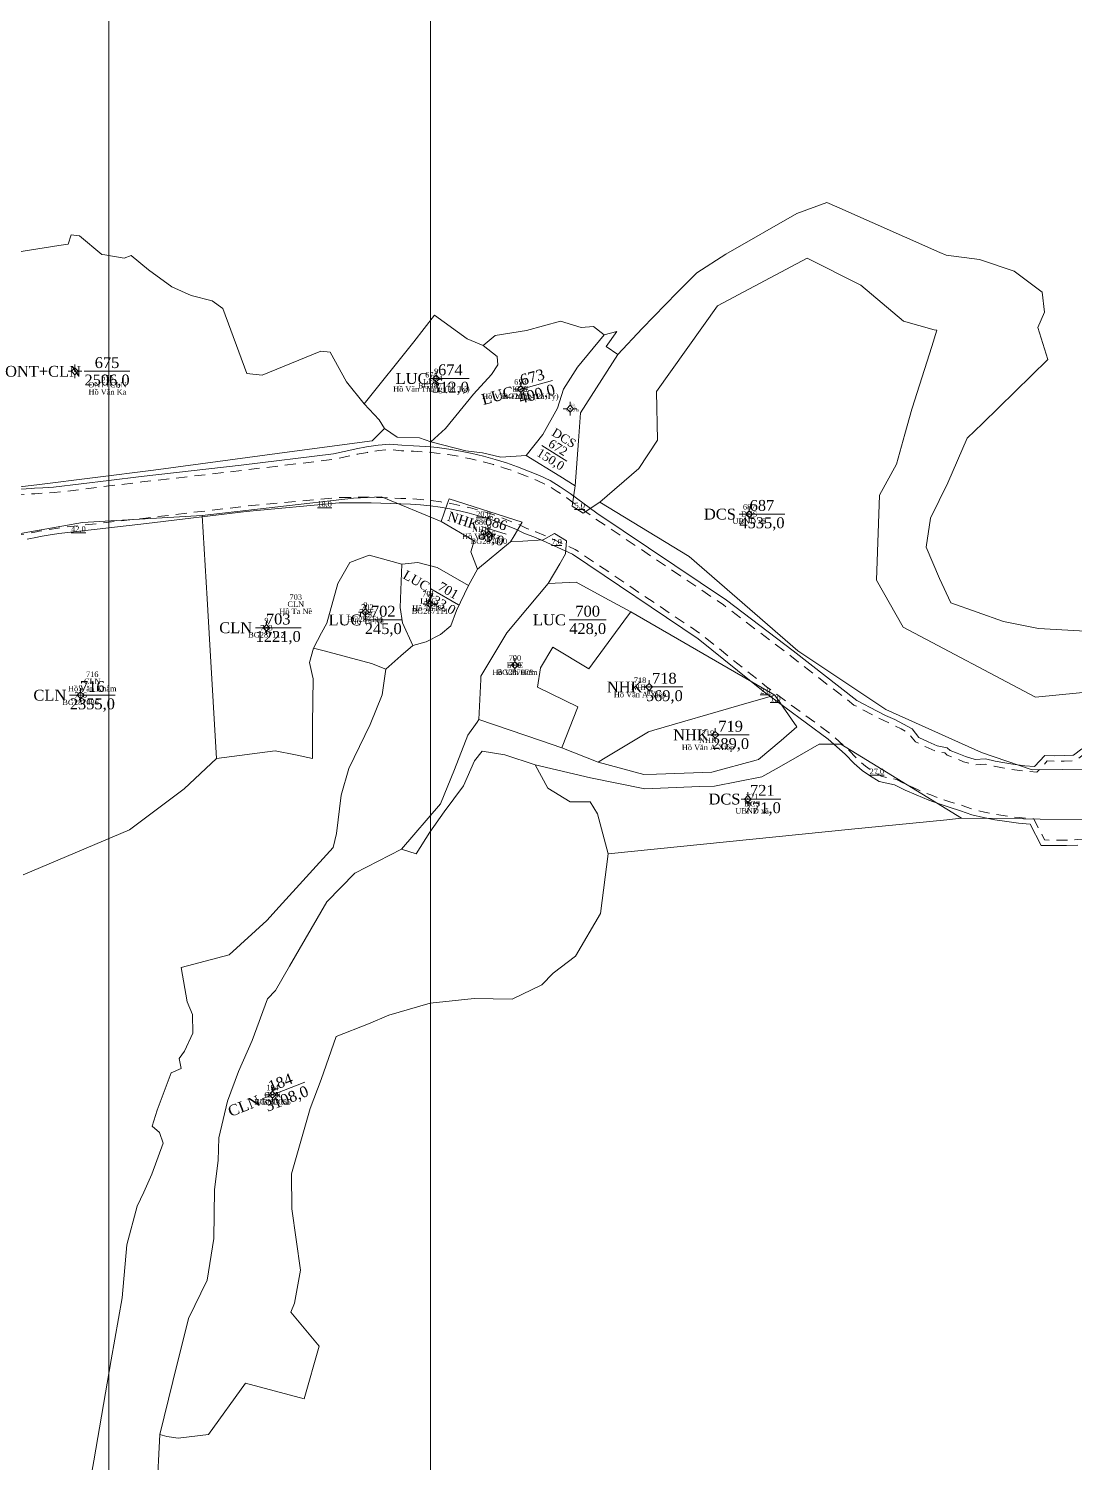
# Model space of a CAD drawing. Header units: metres. Extents: x 542180 to 550635, y 1840441 to 1846931.
# Drawn here: x 546422.5 to 546615, y 1842142.7 to 1842406.5 of the extents above; entities that cross this region are included whole.
import ezdxf
from ezdxf.enums import TextEntityAlignment as Align

# ---------------------------------------------------------------- set-up
doc = ezdxf.new("R2010")
doc.units = ezdxf.units.M
doc.header["$MEASUREMENT"] = 0
doc.linetypes.add('DGN Style 2', pattern=[3.355162, 2.013097, -1.342065])
for name, color, linetype, lineweight in [('Level 10', 7, 'Continuous', 0), ('Level 11', 7, 'Continuous', 0), ('Level 13', 7, 'Continuous', 0), ('Level 15', 7, 'Continuous', 0), ('Level 19', 7, 'Continuous', 0), ('Level 2', 7, 'Continuous', 0), ('Level 30', 7, 'Continuous', 0), ('Level 4', 7, 'Continuous', 0), ('Level 5', 7, 'Continuous', 0), ('Level 6', 7, 'Continuous', 0), ('Level 62', 7, 'Continuous', 0)]:
    doc.layers.add(name, color=color, linetype=linetype, lineweight=lineweight)
doc.styles.add('Style-Times New Roman', font='times.ttf')

# ---------------------------------------------------------------- blocks, each defined once
blk = doc.blocks.new('CENTRD')
at = {"layer": 'Level 11', "linetype": 'Continuous', "lineweight": 0}
h = blk.add_hatch(color=1, dxfattribs=at)
edge = h.paths.add_edge_path()
edge.add_arc((0, 0), 1.5, 0, 360)
at = {"layer": 'Level 11', "color": 1, "linetype": 'Continuous', "lineweight": 0}
for p, q in [((-6.25, 0), (-12.5, 0)), ((0, 6.25), (-6.25, 0)), ((-6.25, 0), (0, -6.25)), ((0, 12.5), (0, 6.25)), ((6.25, 0), (0, 6.25)), ((0, -6.25), (6.25, 0)), ((12.5, 0), (6.25, 0)), ((0, -6.25), (0, -12.5))]:
    blk.add_line(p, q, dxfattribs=at)
blk = doc.blocks.new('N_THUA_26')
at = {"layer": 'Level 13', "color": 1, "linetype": 'Continuous', "lineweight": 0}
blk.add_line((-1.903764, -0.745507), (5.927211, 2.321076), dxfattribs=at)
at = {"layer": 'Level 13', "color": 5, "linetype": 'Continuous', "lineweight": 0, "style": 'Style-Times New Roman'}
blk.add_text('184', height=2, rotation=21.385144, dxfattribs=at).set_placement((1.428307, 2.277625), align=Align.MIDDLE_CENTER)
at = {"layer": 'Level 2', "color": 3, "linetype": 'Continuous', "lineweight": 0, "style": 'Style-Times New Roman'}
blk.add_text('CLN', height=2, rotation=21.385144, dxfattribs=at).set_placement((-2.462454, -0.964289), align=Align.MIDDLE_RIGHT)
at = {"layer": 'Level 4', "color": 1, "linetype": 'Continuous', "lineweight": 0, "style": 'Style-Times New Roman'}
blk.add_text('3108,0', height=2, rotation=21.385144, dxfattribs=at).set_placement((2.59514, -0.702056), align=Align.MIDDLE_CENTER)
blk = doc.blocks.new('N_THUA_63')
at = {"layer": 'Level 13', "color": 1, "linetype": 'Continuous', "lineweight": 0}
blk.add_line((-3.004237, 0.370144), (1.646144, -2.540208), dxfattribs=at)
at = {"layer": 'Level 13', "color": 5, "linetype": 'Continuous', "lineweight": 0, "style": 'Style-Times New Roman'}
blk.add_text('672', height=1.6, rotation=327.960399, dxfattribs=at).set_placement((0, 0), align=Align.MIDDLE_CENTER)
at = {"layer": 'Level 2', "color": 3, "linetype": 'Continuous', "lineweight": 0, "style": 'Style-Times New Roman'}
blk.add_text('DCS', height=1.6, rotation=327.960399, dxfattribs=at).set_placement((1.103451, 1.763178), align=Align.MIDDLE_CENTER)
at = {"layer": 'Level 4', "color": 1, "linetype": 'Continuous', "lineweight": 0, "style": 'Style-Times New Roman'}
blk.add_text('150,0', height=1.6, rotation=327.960399, dxfattribs=at).set_placement((-1.358094, -2.170065), align=Align.MIDDLE_CENTER)
blk = doc.blocks.new('N_THUA_64')
at = {"layer": 'Level 13', "color": 1, "linetype": 'Continuous', "lineweight": 0}
blk.add_line((-0.786868, -0.215287), (5.826086, 1.594017), dxfattribs=at)
at = {"layer": 'Level 13', "color": 5, "linetype": 'Continuous', "lineweight": 0, "style": 'Style-Times New Roman'}
blk.add_text('673', height=2, rotation=15.30165, dxfattribs=at).set_placement((2.097368, 2.232645), align=Align.MIDDLE_CENTER)
at = {"layer": 'Level 2', "color": 3, "linetype": 'Continuous', "lineweight": 0, "style": 'Style-Times New Roman'}
blk.add_text('LUC', height=2, rotation=15.30165, dxfattribs=at).set_placement((-1.365597, -0.373627), align=Align.MIDDLE_RIGHT)
at = {"layer": 'Level 4', "color": 1, "linetype": 'Continuous', "lineweight": 0, "style": 'Style-Times New Roman'}
blk.add_text('400,0', height=2, rotation=15.30165, dxfattribs=at).set_placement((2.941851, -0.853915), align=Align.MIDDLE_CENTER)
blk = doc.blocks.new('N_THUA_65')
at = {"layer": 'Level 13', "color": 1, "linetype": 'Continuous', "lineweight": 0}
blk.add_line((-0.81777, 0), (6.03823, 0), dxfattribs=at)
at = {"layer": 'Level 13', "color": 5, "linetype": 'Continuous', "lineweight": 0, "style": 'Style-Times New Roman'}
blk.add_text('674', height=2, dxfattribs=at).set_placement((2.61023, 1.6), align=Align.MIDDLE_CENTER)
at = {"layer": 'Level 2', "color": 3, "linetype": 'Continuous', "lineweight": 0, "style": 'Style-Times New Roman'}
blk.add_text('LUC', height=2, dxfattribs=at).set_placement((-1.41777, 0), align=Align.MIDDLE_RIGHT)
at = {"layer": 'Level 4', "color": 1, "linetype": 'Continuous', "lineweight": 0, "style": 'Style-Times New Roman'}
blk.add_text('312,0', height=2, dxfattribs=at).set_placement((2.61023, -1.6), align=Align.MIDDLE_CENTER)
blk = doc.blocks.new('N_THUA_66')
at = {"layer": 'Level 13', "color": 1, "linetype": 'Continuous', "lineweight": 0}
blk.add_line((1.707677, 0), (10.117677, 0), dxfattribs=at)
at = {"layer": 'Level 13', "color": 5, "linetype": 'Continuous', "lineweight": 0, "style": 'Style-Times New Roman'}
blk.add_text('675', height=2, dxfattribs=at).set_placement((5.912677, 1.6), align=Align.MIDDLE_CENTER)
at = {"layer": 'Level 2', "color": 3, "linetype": 'Continuous', "lineweight": 0, "style": 'Style-Times New Roman'}
blk.add_text('ONT+CLN', height=2, dxfattribs=at).set_placement((1.107677, 0), align=Align.MIDDLE_RIGHT)
at = {"layer": 'Level 4', "color": 1, "linetype": 'Continuous', "lineweight": 0, "style": 'Style-Times New Roman'}
blk.add_text('2506,0', height=2, dxfattribs=at).set_placement((5.912677, -1.6), align=Align.MIDDLE_CENTER)
blk = doc.blocks.new('N_THUA_71')
at = {"layer": 'Level 13', "color": 1, "linetype": 'Continuous', "lineweight": 0}
blk.add_line((0.489677, -0.155476), (5.037924, -1.599578), dxfattribs=at)
at = {"layer": 'Level 13', "color": 5, "linetype": 'Continuous', "lineweight": 0, "style": 'Style-Times New Roman'}
blk.add_text('686', height=1.8, rotation=342.384971, dxfattribs=at).set_placement((3.199573, 0.494953), align=Align.MIDDLE_CENTER)
at = {"layer": 'Level 2', "color": 3, "linetype": 'Continuous', "lineweight": 0, "style": 'Style-Times New Roman'}
blk.add_text('NHK', height=1.8, rotation=342.384971, dxfattribs=at).set_placement((-0.025003, 0.007939), align=Align.MIDDLE_RIGHT)
at = {"layer": 'Level 4', "color": 1, "linetype": 'Continuous', "lineweight": 0, "style": 'Style-Times New Roman'}
blk.add_text('89,0', height=1.8, rotation=342.384971, dxfattribs=at).set_placement((2.328028, -2.250008), align=Align.MIDDLE_CENTER)
blk = doc.blocks.new('N_THUA_72')
at = {"layer": 'Level 13', "color": 1, "linetype": 'Continuous', "lineweight": 0}
blk.add_line((-1.847555, 0), (6.562445, 0), dxfattribs=at)
at = {"layer": 'Level 13', "color": 5, "linetype": 'Continuous', "lineweight": 0, "style": 'Style-Times New Roman'}
blk.add_text('687', height=2, dxfattribs=at).set_placement((2.357445, 1.6), align=Align.MIDDLE_CENTER)
at = {"layer": 'Level 2', "color": 3, "linetype": 'Continuous', "lineweight": 0, "style": 'Style-Times New Roman'}
blk.add_text('DCS', height=2, dxfattribs=at).set_placement((-2.447555, 0), align=Align.MIDDLE_RIGHT)
at = {"layer": 'Level 4', "color": 1, "linetype": 'Continuous', "lineweight": 0, "style": 'Style-Times New Roman'}
blk.add_text('4535,0', height=2, dxfattribs=at).set_placement((2.357445, -1.6), align=Align.MIDDLE_CENTER)
blk = doc.blocks.new('N_THUA_79')
at = {"layer": 'Level 13', "color": 1, "linetype": 'Continuous', "lineweight": 0}
blk.add_line((-0.81777, 0), (6.03823, 0), dxfattribs=at)
at = {"layer": 'Level 13', "color": 5, "linetype": 'Continuous', "lineweight": 0, "style": 'Style-Times New Roman'}
blk.add_text('700', height=2, dxfattribs=at).set_placement((2.61023, 1.6), align=Align.MIDDLE_CENTER)
at = {"layer": 'Level 2', "color": 3, "linetype": 'Continuous', "lineweight": 0, "style": 'Style-Times New Roman'}
blk.add_text('LUC', height=2, dxfattribs=at).set_placement((-1.41777, 0), align=Align.MIDDLE_RIGHT)
at = {"layer": 'Level 4', "color": 1, "linetype": 'Continuous', "lineweight": 0, "style": 'Style-Times New Roman'}
blk.add_text('428,0', height=2, dxfattribs=at).set_placement((2.61023, -1.6), align=Align.MIDDLE_CENTER)
blk = doc.blocks.new('N_THUA_80')
at = {"layer": 'Level 13', "color": 1, "linetype": 'Continuous', "lineweight": 0}
blk.add_line((-0.659524, 0.378006), (4.396844, -2.52005), dxfattribs=at)
at = {"layer": 'Level 13', "color": 5, "linetype": 'Continuous', "lineweight": 0, "style": 'Style-Times New Roman'}
blk.add_text('701', height=1.7, rotation=330.180833, dxfattribs=at).set_placement((2.544939, 0.108913), align=Align.MIDDLE_CENTER)
at = {"layer": 'Level 2', "color": 3, "linetype": 'Continuous', "lineweight": 0, "style": 'Style-Times New Roman'}
blk.add_text('LUC', height=1.7, rotation=330.180833, dxfattribs=at).set_placement((-1.102, 0.631611), align=Align.MIDDLE_RIGHT)
at = {"layer": 'Level 4', "color": 1, "linetype": 'Continuous', "lineweight": 0, "style": 'Style-Times New Roman'}
blk.add_text('133,0', height=1.7, rotation=330.180833, dxfattribs=at).set_placement((1.19238, -2.250957), align=Align.MIDDLE_CENTER)
blk = doc.blocks.new('N_THUA_81')
at = {"layer": 'Level 13', "color": 1, "linetype": 'Continuous', "lineweight": 0}
blk.add_line((-0.820743, 0), (6.035257, 0), dxfattribs=at)
at = {"layer": 'Level 13', "color": 5, "linetype": 'Continuous', "lineweight": 0, "style": 'Style-Times New Roman'}
blk.add_text('702', height=2, dxfattribs=at).set_placement((2.607257, 1.6), align=Align.MIDDLE_CENTER)
at = {"layer": 'Level 2', "color": 3, "linetype": 'Continuous', "lineweight": 0, "style": 'Style-Times New Roman'}
blk.add_text('LUC', height=2, dxfattribs=at).set_placement((-1.420743, 0), align=Align.MIDDLE_RIGHT)
at = {"layer": 'Level 4', "color": 1, "linetype": 'Continuous', "lineweight": 0, "style": 'Style-Times New Roman'}
blk.add_text('245,0', height=2, dxfattribs=at).set_placement((2.607257, -1.6), align=Align.MIDDLE_CENTER)
blk = doc.blocks.new('N_THUA_82')
at = {"layer": 'Level 13', "color": 1, "linetype": 'Continuous', "lineweight": 0}
blk.add_line((-2.042545, 0), (6.367455, 0), dxfattribs=at)
at = {"layer": 'Level 13', "color": 5, "linetype": 'Continuous', "lineweight": 0, "style": 'Style-Times New Roman'}
blk.add_text('703', height=2, dxfattribs=at).set_placement((2.162455, 1.6), align=Align.MIDDLE_CENTER)
at = {"layer": 'Level 2', "color": 3, "linetype": 'Continuous', "lineweight": 0, "style": 'Style-Times New Roman'}
blk.add_text('CLN', height=2, dxfattribs=at).set_placement((-2.642545, 0), align=Align.MIDDLE_RIGHT)
at = {"layer": 'Level 4', "color": 1, "linetype": 'Continuous', "lineweight": 0, "style": 'Style-Times New Roman'}
blk.add_text('1221,0', height=2, dxfattribs=at).set_placement((2.162455, -1.6), align=Align.MIDDLE_CENTER)
blk = doc.blocks.new('N_THUA_92')
at = {"layer": 'Level 13', "color": 1, "linetype": 'Continuous', "lineweight": 0}
blk.add_line((-2.042545, 0), (6.367455, 0), dxfattribs=at)
at = {"layer": 'Level 13', "color": 5, "linetype": 'Continuous', "lineweight": 0, "style": 'Style-Times New Roman'}
blk.add_text('716', height=2, dxfattribs=at).set_placement((2.162455, 1.6), align=Align.MIDDLE_CENTER)
at = {"layer": 'Level 2', "color": 3, "linetype": 'Continuous', "lineweight": 0, "style": 'Style-Times New Roman'}
blk.add_text('CLN', height=2, dxfattribs=at).set_placement((-2.642545, 0), align=Align.MIDDLE_RIGHT)
at = {"layer": 'Level 4', "color": 1, "linetype": 'Continuous', "lineweight": 0, "style": 'Style-Times New Roman'}
blk.add_text('2355,0', height=2, dxfattribs=at).set_placement((2.162455, -1.6), align=Align.MIDDLE_CENTER)
blk = doc.blocks.new('N_THUA_93')
at = {"layer": 'Level 13', "color": 1, "linetype": 'Continuous', "lineweight": 0}
blk.add_line((-0.608567, 0), (6.247433, 0), dxfattribs=at)
at = {"layer": 'Level 13', "color": 5, "linetype": 'Continuous', "lineweight": 0, "style": 'Style-Times New Roman'}
blk.add_text('718', height=2, dxfattribs=at).set_placement((2.819433, 1.6), align=Align.MIDDLE_CENTER)
at = {"layer": 'Level 2', "color": 3, "linetype": 'Continuous', "lineweight": 0, "style": 'Style-Times New Roman'}
blk.add_text('NHK', height=2, dxfattribs=at).set_placement((-1.208567, 0), align=Align.MIDDLE_RIGHT)
at = {"layer": 'Level 4', "color": 1, "linetype": 'Continuous', "lineweight": 0, "style": 'Style-Times New Roman'}
blk.add_text('569,0', height=2, dxfattribs=at).set_placement((2.819433, -1.6), align=Align.MIDDLE_CENTER)
blk = doc.blocks.new('N_THUA_94')
at = {"layer": 'Level 13', "color": 1, "linetype": 'Continuous', "lineweight": 0}
blk.add_line((-0.608567, 0), (6.247433, 0), dxfattribs=at)
at = {"layer": 'Level 13', "color": 5, "linetype": 'Continuous', "lineweight": 0, "style": 'Style-Times New Roman'}
blk.add_text('719', height=2, dxfattribs=at).set_placement((2.819433, 1.6), align=Align.MIDDLE_CENTER)
at = {"layer": 'Level 2', "color": 3, "linetype": 'Continuous', "lineweight": 0, "style": 'Style-Times New Roman'}
blk.add_text('NHK', height=2, dxfattribs=at).set_placement((-1.208567, 0), align=Align.MIDDLE_RIGHT)
at = {"layer": 'Level 4', "color": 1, "linetype": 'Continuous', "lineweight": 0, "style": 'Style-Times New Roman'}
blk.add_text('289,0', height=2, dxfattribs=at).set_placement((2.819433, -1.6), align=Align.MIDDLE_CENTER)
blk = doc.blocks.new('N_THUA_96')
at = {"layer": 'Level 13', "color": 1, "linetype": 'Continuous', "lineweight": 0}
blk.add_line((-0.77465, 0), (6.08135, 0), dxfattribs=at)
at = {"layer": 'Level 13', "color": 5, "linetype": 'Continuous', "lineweight": 0, "style": 'Style-Times New Roman'}
blk.add_text('721', height=2, dxfattribs=at).set_placement((2.65335, 1.6), align=Align.MIDDLE_CENTER)
at = {"layer": 'Level 2', "color": 3, "linetype": 'Continuous', "lineweight": 0, "style": 'Style-Times New Roman'}
blk.add_text('DCS', height=2, dxfattribs=at).set_placement((-1.37465, 0), align=Align.MIDDLE_RIGHT)
at = {"layer": 'Level 4', "color": 1, "linetype": 'Continuous', "lineweight": 0, "style": 'Style-Times New Roman'}
blk.add_text('771,0', height=2, dxfattribs=at).set_placement((2.65335, -1.6), align=Align.MIDDLE_CENTER)

msp = doc.modelspace()

# ---------------------------------------------------------------- linework, layer by layer
at = {"layer": 'Level 10', "color": 7, "lineweight": 0}
for p, q in [((546505.13, 1842307.02), (546511.2, 1842312.04)), ((546503.5, 1842304.02), (546505.13, 1842307.02)), ((546533.35, 1842299.2), (546559.84, 1842283.85)), ((546520.66, 1842274.14), (546527.31, 1842271.52)), ((546444.62, 1842106.74), (546446.67, 1842147.8))]:
    msp.add_line(p, q, dxfattribs=at)
at = {"layer": 'Level 10', "color": 7, "lineweight": 0, "flags": 128}
for points in [[(546530.93, 1842346.53), (546535.42, 1842351.32), (546541.9, 1842357.94), (546545.52, 1842361.56), (546550.81, 1842364.98), (546563.92, 1842372.49), (546569.39, 1842374.5), (546571.2328, 1842373.6864), (546590.1923, 1842365.3156), (546591.36, 1842364.8), (546597.49, 1842364.03), (546603.92, 1842361.86), (546609.06, 1842358.01), (546609.47, 1842354.31), (546608.27, 1842351.51), (546610.08, 1842345.6), (546598.07, 1842333.85), (546595.26, 1842331.13), (546591.69, 1842322.91), (546588.51, 1842316.42), (546587.68, 1842311.1), (546590.12, 1842305.33), (546592.21, 1842300.84), (546601.94, 1842297.42), (546608.34, 1842296.09), (546618.05, 1842295.55)], [(546398.3, 1842342.58), (546415.31, 1842354.21), (546416.97, 1842355.77), (546419.99, 1842365.29), (546428.09, 1842366.57), (546429.81, 1842366.82), (546430.37, 1842368.58), (546431.86, 1842368.36), (546435.97, 1842364.94), (546436.5513, 1842364.8417), (546440.11, 1842364.24), (546441.41, 1842364.73), (546444.58, 1842362.1), (546448.89, 1842358.97), (546452.41, 1842357.41), (546456.29, 1842356.4), (546458.27, 1842355), (546462.67, 1842343.04), (546465.5, 1842342.75), (546476.31, 1842347.16), (546478, 1842346.98), (546481.01, 1842341.52), (546484.29, 1842337.47)], [(546527.64, 1842319.37), (546534.8, 1842325.53), (546538.24, 1842330.75), (546538.09, 1842339.7), (546549.27, 1842355.46), (546565.82, 1842364.23), (546575.7, 1842359.31), (546583.53, 1842352.66), (546589.15, 1842351.07), (546589.6454, 1842351.0311), (546588.74, 1842348.03), (546585.1363, 1842336.6592), (546585.07, 1842336.45), (546583.7668, 1842331.8506), (546582.2182, 1842326.3849), (546579.09, 1842320.64), (546578.58, 1842305.01), (546583.46, 1842296.37), (546607.83, 1842283.5), (546639.58, 1842286.64), (546662.39, 1842294.64), (546680.96, 1842308.59), (546685.23, 1842311.05), (546691.68, 1842315.6)], [(546484.29, 1842337.47), (546493.44, 1842348.89), (546497.19, 1842353.76), (546503.22, 1842349.39), (546506.15, 1842348.2)], [(546506.15, 1842348.2), (546508.36, 1842350.04), (546514.13, 1842350.96), (546520.38, 1842352.67), (546524.21, 1842351.52), (546526.48, 1842351.7), (546528.41, 1842350.17)], [(546514.1, 1842327.98), (546517.15, 1842331.8), (546519.83, 1842336.67), (546520.94, 1842340.14), (546523.53, 1842344.21), (546528.41, 1842350.17)], [(546528.41, 1842350.17), (546530.79, 1842350.76), (546528.78, 1842347.99), (546530.93, 1842346.53)], [(546506.15, 1842348.2), (546508.72, 1842346.16), (546508.87, 1842344.62), (546507.72, 1842342.87), (546504.42, 1842339.21), (546499.25, 1842332.89), (546496.57, 1842330.49)], [(546523.08, 1842322.36), (546523.6847, 1842330.635), (546524.06, 1842335.77), (546530.93, 1842346.53)], [(546484.29, 1842337.47), (546487.02, 1842334.49), (546488, 1842332.89)], [(546401.8, 1842318.29), (546415.09, 1842321.54), (546424.05, 1842322.53), (546445.5, 1842325.27), (546471.422, 1842328.7284), (546485.75, 1842330.64), (546488, 1842332.89)], [(546488, 1842332.89), (546490.35, 1842331.32), (546494.46, 1842331.23), (546496.57, 1842330.49)], [(546496.57, 1842330.49), (546503, 1842328.81), (546506.03, 1842328.46), (546509.4, 1842327.63), (546514.1, 1842327.98)], [(546514.1, 1842327.98), (546520.2686, 1842324.1195), (546523.08, 1842322.36)], [(546523.08, 1842322.36), (546522.52, 1842318.6), (546524.58, 1842317.36), (546527.64, 1842319.37)], [(546454.45, 1842316.93), (546482.28, 1842320.11), (546487.47, 1842320.34), (546498.45, 1842315.78)], [(546498.45, 1842315.78), (546499.5539, 1842318.9767), (546499.89, 1842319.95), (546513.37, 1842315.67), (546511.8735, 1842313.1666), (546511.2, 1842312.04)], [(546527.64, 1842319.37), (546544.1, 1842309.39), (546564.05, 1842291.98), (546580.29, 1842281.24), (546597.88, 1842273.3), (546607.21, 1842270.11), (546618.2388, 1842270.2226), (546622.88, 1842270.27), (546667.35, 1842285.02), (546685.34, 1842292.1), (546697.72, 1842296.97), (546707.55, 1842301.02)], [(546414.43, 1842312.44), (546415.08, 1842312.56), (546432.45, 1842315.61), (546454.45, 1842316.93)], [(546454.45, 1842316.93), (546455.35, 1842301.55), (546455.85, 1842293.11), (546457.08, 1842272.18)], [(546498.45, 1842315.78), (546504.53, 1842312.25), (546503.93, 1842310.25), (546505.13, 1842307.02)], [(546518.16, 1842304.4), (546520.2688, 1842308.0141), (546521.34, 1842309.85), (546521.51, 1842312.24), (546519.32, 1842313.57), (546517.23, 1842312.43), (546513.4713, 1842312.1869), (546513.4414, 1842312.185), (546511.2, 1842312.04)], [(546474.95, 1842292.52), (546476.44, 1842295.35), (546477.38, 1842297.13), (546479.41, 1842304.39), (546481.65, 1842308.25), (546485.22, 1842309.59), (546491.23, 1842307.94)], [(546491.23, 1842307.94), (546490.91, 1842299.97), (546491.32, 1842297.14), (546493.22, 1842293)], [(546491.23, 1842307.94), (546494.17, 1842308.25), (546497.69, 1842307.35), (546503.5, 1842304.02)], [(546493.22, 1842293), (546495.69, 1842293.64), (546498.31, 1842295.04), (546500.24, 1842296.62), (546501.25, 1842299.44), (546503.5, 1842304.02)], [(546505.39, 1842279.38), (546505.72, 1842286.76), (546505.75, 1842287.35), (546510.54, 1842295.33), (546518.16, 1842304.4)], [(546518.16, 1842304.4), (546523.3, 1842304.62), (546528.5686, 1842301.7786), (546533.35, 1842299.2)], [(546520.66, 1842274.14), (546520.73, 1842274.33), (546523.54, 1842281.52), (546523.61, 1842281.69), (546516.14, 1842285.31), (546516.75, 1842288.86), (546518.97, 1842292.66), (546525.63, 1842288.69), (546532.7593, 1842298.3959), (546533.35, 1842299.2)], [(546594.17, 1842261.21), (546605.5844, 1842261.0839), (546608.65, 1842261.05), (546616.58, 1842260.97), (546660.54, 1842275.14), (546666.7, 1842277.13), (546692.76, 1842284.63), (546726.32, 1842296.32)], [(546457.08, 1842272.18), (546467.91, 1842273.63), (546471.66, 1842272.88), (546474.78, 1842272.23), (546474.74, 1842278.56), (546474.89, 1842286.84), (546474.72, 1842287.65), (546474.24, 1842289.88), (546474.95, 1842292.52)], [(546474.95, 1842292.52), (546476.9, 1842292.04), (546485.65, 1842289.65), (546488.26, 1842288.65)], [(546488.26, 1842288.65), (546491.02, 1842291.07), (546493.22, 1842293)], [(546432.69, 1842132.56), (546434.5021, 1842142.9936), (546437.7262, 1842161.5575), (546439.71, 1842172.98), (546440.62, 1842182.73), (546442.52, 1842189.84), (546443.75, 1842192.43), (546445.21, 1842195.72), (546447.3, 1842201.4), (546446.62, 1842203.39), (546445.28, 1842204.55), (546446.2, 1842207.49), (546448.78, 1842214.38), (546450.58, 1842215.14), (546450.22, 1842217.02), (546451.19, 1842218.37), (546452.73, 1842221.65), (546452.69, 1842225.07), (546451.69, 1842227.42), (546450.62, 1842233.72), (546459.43, 1842236.07), (546466.34, 1842242.39), (546468.6588, 1842244.9367), (546478.55, 1842255.8), (546479.15, 1842258.38), (546480.04, 1842265.46), (546481.48, 1842270.37), (546485.3872, 1842278.4743), (546485.39, 1842278.48), (546487.57, 1842283.93), (546488.26, 1842288.65)], [(546559.84, 1842283.85), (546563.89, 1842278.01), (546561.0064, 1842275.5413), (546556.87, 1842272), (546556.4, 1842271.87), (546548.27, 1842269.71), (546538.06, 1842269.32), (546535.75, 1842269.23), (546527.31, 1842271.52)], [(546527.31, 1842271.52), (546528.33, 1842272.13), (546536.58, 1842277.13), (546537.55, 1842277.41), (546553.2014, 1842281.932), (546559.84, 1842283.85)], [(546491.17, 1842255.5), (546498.3, 1842263.84), (546500.88, 1842270.15), (546503.37, 1842276.49), (546505.04, 1842278.87), (546505.39, 1842279.38)], [(546505.39, 1842279.38), (546516.7, 1842275.5), (546520.66, 1842274.14)], [(546491.17, 1842255.5), (546493.84, 1842254.68), (546496.34, 1842258.62), (546498.97, 1842262.4), (546502.55, 1842267.2), (546504.6, 1842271.8), (546505.99, 1842273.53), (546510.13, 1842272.85), (546515.77, 1842271.04)], [(546515.77, 1842271.04), (546525.92, 1842268.63), (546535.94, 1842266.63), (546545.97, 1842267.03), (546548.73, 1842267.14), (546557.45, 1842268.8), (546560.65, 1842270.62), (546564.3993, 1842272.7632), (546567.98, 1842274.81), (546571.6228, 1842274.8373), (546571.99, 1842274.84), (546579.5678, 1842270.1833), (546594.17, 1842261.21)], [(546421.53, 1842250.77), (546441.07, 1842259.06), (546451.15, 1842266.61), (546457.08, 1842272.18)], [(546515.77, 1842271.04), (546518.06, 1842266.74), (546522.19, 1842264.23), (546525.87, 1842264.23), (546527.24, 1842262.05), (546529.18, 1842254.64)], [(546529.18, 1842254.64), (546573.35, 1842259.11), (546591.5026, 1842260.9409), (546593.08, 1842261.1), (546594.17, 1842261.21)], [(546446.67, 1842147.8), (546449.03, 1842157.59), (546451.93, 1842169.19), (546455.36, 1842176.19), (546456.63, 1842183.87), (546456.7, 1842192.87), (546456.7701, 1842193.4011), (546457.41, 1842198.25), (546457.52, 1842202.39), (546459.14, 1842209.14), (546461.12, 1842214.63), (546463.63, 1842220.3), (546466.5, 1842227.96), (546467.95, 1842229.51), (546470.5251, 1842233.9674), (546477.39, 1842245.85), (546482.55, 1842251.08), (546491.17, 1842255.5)], [(546446.67, 1842147.8), (546447.93, 1842147.43), (546450.06, 1842147.14), (546455.61, 1842147.83), (546462.43, 1842157.26), (546473.21, 1842154.36), (546476.02, 1842164.05), (546470.79, 1842170.34), (546471.47, 1842172.01), (546472.54, 1842178.07), (546470.93, 1842189.36), (546470.92, 1842195.77), (546474.31, 1842207.82), (546476.34, 1842213.14), (546479.14, 1842221.05), (546485.09, 1842223.38), (546488.84, 1842224.96), (546496.39, 1842227.17), (546504.51, 1842228.05), (546511.48, 1842227.93), (546516.99, 1842230.56), (546519.07, 1842232.68), (546523.18, 1842235.83), (546527.78, 1842243.68), (546529.18, 1842254.64)]]:
    msp.add_lwpolyline(points, dxfattribs=at)
at = {"layer": 'Level 30', "color": 5, "linetype": 'Continuous', "lineweight": 0, "flags": 128}
for points in [[(546437.2922, 1842323.3465), (546443.2572, 1842324.0714), (546461.6077, 1842326.1882), (546478.6327, 1842328.2553), (546480.5975, 1842328.679), (546482.5623, 1842329.1027), (546482.7717, 1842329.1479), (546484.6833, 1842329.515), (546486.841, 1842329.8586), (546489.017, 1842330.0517), (546491.1964, 1842329.8312), (546493.3709, 1842329.7578), (546495.5419, 1842329.612), (546496.4794, 1842329.5176)], [(546496.4794, 1842329.5176), (546497.7067, 1842329.394), (546499.8631, 1842329.1039), (546502.0087, 1842328.7421), (546504.141, 1842328.309), (546506.2576, 1842327.8051), (546508.3563, 1842327.2309), (546510.4347, 1842326.5871), (546512.4905, 1842325.8744), (546514.5214, 1842325.0935), (546516.5251, 1842324.2455), (546518.4995, 1842323.3311), (546520.3493, 1842322.1743), (546522.1536, 1842320.9598), (546527.0884, 1842317.3572), (546550.9564, 1842301.3126), (546563.2033, 1842291.9832), (546574.9579, 1842282.8824), (546578.6506, 1842280.9135), (546580.2076, 1842280.1382), (546581.8983, 1842279.3648), (546583.5389, 1842278.5427), (546585.1179, 1842277.6294), (546586.3738, 1842276.0822), (546588.0333, 1842275.2648), (546589.7191, 1842274.5031), (546591.5783, 1842274.177), (546592.0948, 1842273.6866), (546593.4216, 1842273.1878), (546594.9156, 1842272.5606), (546596.6877, 1842272.0298), (546598.6213, 1842272.1472), (546600.4052, 1842271.7401), (546602.2016, 1842271.3926), (546603.6186, 1842271.1621), (546605.8241, 1842270.8783), (546607.6463, 1842270.7119), (546609.5612, 1842272.7559), (546611.3187, 1842272.713), (546613.0766, 1842272.7287), (546614.6595, 1842272.7931), (546614.833, 1842272.8031), (546616.3682, 1842273.9938)], [(546421.0005, 1842321.7295), (546423.089, 1842321.8825), (546423.6112, 1842321.9142), (546425.1113, 1842321.9978), (546427.1115, 1842322.1092), (546437.2922, 1842323.3465)], [(546437.2922, 1842314.6656), (546444.2328, 1842315.4538), (546462.5763, 1842317.6322), (546479.6561, 1842319.2156), (546481.6659, 1842319.2418), (546483.8899, 1842319.2709), (546485.5364, 1842319.253), (546489.1149, 1842319.1158), (546491.0124, 1842319.043), (546492.8275, 1842318.9818), (546494.6396, 1842318.8601), (546496.4466, 1842318.6781), (546496.4794, 1842318.6737)], [(546496.4794, 1842318.6737), (546498.2466, 1842318.4359), (546500.0375, 1842318.1339), (546501.8174, 1842317.7724), (546503.5842, 1842317.3518), (546505.336, 1842316.8725), (546507.0708, 1842316.3351), (546508.7868, 1842315.7402), (546510.482, 1842315.0885), (546512.1545, 1842314.3806), (546513.8026, 1842313.6173), (546515.5172, 1842312.9766), (546517.2155, 1842312.2759), (546522.6167, 1842309.79), (546545.7107, 1842294.2484), (546557.7155, 1842284.5931), (546569.6869, 1842275.7842), (546572.7628, 1842272.9846), (546574.4446, 1842271.2785), (546575.9005, 1842269.9929), (546577.2477, 1842269.0802), (546579.0185, 1842267.9888), (546581.8979, 1842267.3656), (546583.8504, 1842266.4038), (546585.8339, 1842265.5076), (546588.1612, 1842264.5552), (546589.8848, 1842263.916), (546591.9478, 1842263.2223), (546594.0328, 1842262.5977), (546596.0884, 1842261.8434), (546598.217, 1842261.3576), (546600.3607, 1842260.943), (546602.517, 1842260.6001), (546604.6835, 1842260.3292), (546606.8578, 1842260.1307), (546608.8822, 1842256.2232), (546611.1911, 1842256.1669), (546613.5005, 1842256.1876), (546615.58, 1842256.2722)], [(546422.2678, 1842312.5864), (546424.1463, 1842312.9428), (546424.6174, 1842313.0261), (546426.0982, 1842313.28), (546428.0727, 1842313.6185), (546437.2922, 1842314.6656)]]:
    msp.add_lwpolyline(points, dxfattribs=at)
at = {"layer": 'Level 6', "color": 2, "linetype": 'DGN Style 2', "lineweight": 0, "flags": 128}
for points in [[(545618.642674, 1843477.265425), (545621.848941, 1843475.498881), (545623.703796, 1843474.394831), (545625.52084, 1843473.229524), (545627.034637, 1843472.185962), (545627.843, 1843469.728025), (545629.633713, 1843468.137447), (545631.162772, 1843466.685025), (545631.904936, 1843465.943647), (545635.516133, 1843462.248905), (545647.556328, 1843456.087542), (545649.8765, 1843455.490224), (545651.175449, 1843455.22229), (545652.181733, 1843454.964646), (545654.628525, 1843454.436126), (545656.854513, 1843453.805612), (545658.637114, 1843452.76696), (545660.257988, 1843451.451467), (545661.767698, 1843449.952763), (545663.22285, 1843448.349373), (545664.65151, 1843446.701384), (545665.382218, 1843445.822855), (545665.980522, 1843445.047698), (545667.166196, 1843443.269623), (545668.219698, 1843441.384036), (545669.188384, 1843439.417907), (545670.118045, 1843437.372752), (545671.296666, 1843435.136906), (545672.621998, 1843434.41344), (545667.12576, 1843428.318714), (545668.667022, 1843425.961095), (545670.095971, 1843423.69719), (545675.063025, 1843424.285034), (545675.803436, 1843423.024328), (545677.857877, 1843419.325718), (545678.836683, 1843417.459338), (545679.78729, 1843415.574004), (545680.740477, 1843413.606066), (545681.921377, 1843411.823599), (545682.746508, 1843409.970978), (545683.514119, 1843408.028002), (545684.372529, 1843405.533676), (545685.471463, 1843402.194457), (545691.246819, 1843386.414832), (545699.890188, 1843360.978991), (545710.75028, 1843336.138501), (545720.189572, 1843310.156273), (545731.50816, 1843284.346094), (545740.586082, 1843261.765839), (545752.648844, 1843235.758984), (545759.792015, 1843217.88376), (545765.398014, 1843200.745783), (545773.9136, 1843169.373981), (545778.148731, 1843150.689814), (545778.918729, 1843148.470717), (545780.100121, 1843145.200054), (545781.310144, 1843141.658516), (545781.889308, 1843140.068144), (545781.843218, 1843138.027351), (545783.327725, 1843134.337917), (545784.072466, 1843132.589103), (545785.623255, 1843129.140291), (545786.437222, 1843127.422614), (545788.123257, 1843124.041503), (545789.859073, 1843120.673298), (545791.732146, 1843117.370624), (545793.884281, 1843113.811447), (545795.731242, 1843110.933337), (545797.836973, 1843107.828233), (545798.831212, 1843106.201352), (545801.099904, 1843103.128049), (545802.258564, 1843101.622448), (545803.437102, 1843100.132478), (545805.847045, 1843097.207965), (545808.334167, 1843094.34865), (545809.837202, 1843092.689022), (545812.176834, 1843092.290329), (545813.242295, 1843091.175053), (545817.185095, 1843087.201929), (545818.813221, 1843085.528388), (545821.322426, 1843083.007507), (545839.748459, 1843067.736314), (545855.821147, 1843051.608287), (545872.423025, 1843036.38324), (545886.288564, 1843022.588542), (545914.61928, 1842994.853342), (545924.111271, 1842985.19692), (545937.332059, 1842971.055716), (545959.452226, 1842963.914487), (545971.186513, 1842943.467468), (545985.006418, 1842925.525806), (545999.135454, 1842912.989104), (546006.127828, 1842902.684812), (546009.396712, 1842900.022248), (546011.03374, 1842898.613037), (546012.662747, 1842897.113964), (546013.745077, 1842895.95727), (546012.032361, 1842891.832815), (546013.477035, 1842889.882026), (546014.857766, 1842888.431689), (546016.286409, 1842886.170397), (546016.930299, 1842885.201152), (546018.033234, 1842882.591568), (546019.223289, 1842880.260293), (546022.472865, 1842879.409094), (546023.14905, 1842877.833208), (546023.944637, 1842875.793961), (546024.505099, 1842874.222213), (546025.356082, 1842871.558556), (546027.158602, 1842867.863804), (546025.629937, 1842865.109992), (546027.966855, 1842862.688421), (546029.45393, 1842860.830618), (546029.790586, 1842859.64453), (546029.915774, 1842858.92618), (546030.123623, 1842856.597422), (546030.740064, 1842854.309875), (546030.963993, 1842852.192436), (546030.67973, 1842849.992067), (546030.42911, 1842847.680449), (546030.185551, 1842845.259737), (546030.377028, 1842843.936271), (546030.540868, 1842843.030368), (546030.353553, 1842841.352298), (546029.525566, 1842839.591494), (546026.814291, 1842833.502405), (546022.459158, 1842827.651417), (546022.927781, 1842825.273825), (546022.597267, 1842819.902482), (546022.574569, 1842819.427593), (546022.538854, 1842817.608592), (546022.584557, 1842815.784169), (546022.992678, 1842810.454565), (546023.293095, 1842808.115414), (546026.22437, 1842806.866035), (546026.471642, 1842805.742389), (546026.907212, 1842804.111747), (546027.414892, 1842802.501919), (546027.993631, 1842800.916371), (546028.642101, 1842799.358152), (546029.357683, 1842797.833523), (546030.261604, 1842796.110841), (546031.94062, 1842795.084378), (546032.890067, 1842793.998697), (546035.476699, 1842790.772401), (546033.603867, 1842786.705793), (546035.257102, 1842784.895068), (546036.502488, 1842783.587397), (546037.796674, 1842782.278258), (546039.20443, 1842781.036556), (546040.703062, 1842779.924186), (546042.253401, 1842778.879922), (546042.671749, 1842778.646598), (546043.937043, 1842777.892802), (546045.588153, 1842776.849625), (546047.115553, 1842775.724947), (546048.741431, 1842774.065641), (546058.040052, 1842772.510371), (546061.578712, 1842770.708803), (546063.402661, 1842769.685493), (546065.172642, 1842768.548519), (546068.22662, 1842766.525762), (546067.74857, 1842762.340475), (546069.861619, 1842760.730833), (546071.579871, 1842759.527895), (546076.629756, 1842756.057959), (546076.68123, 1842756.013891), (546078.317682, 1842754.771364), (546081.21009, 1842751.840197), (546082.751445, 1842750.362878), (546084.388488, 1842748.975613), (546087.673318, 1842746.260703), (546090.912863, 1842743.475203), (546092.396249, 1842742.034679), (546093.688779, 1842740.447452), (546094.890935, 1842738.757072), (546095.991913, 1842737.002762), (546097.979414, 1842733.268461), (546099.702373, 1842729.928082), (546099.939441, 1842729.470007), (546101.013168, 1842727.589052), (546102.118206, 1842725.789504), (546103.029978, 1842723.965194), (546103.742045, 1842722.089491), (546104.157665, 1842720.091047), (546104.433269, 1842717.595754), (546106.088684, 1842716.002053), (546106.172839, 1842711.850077), (546107.275103, 1842707.694641), (546107.797791, 1842705.15469), (546108.0861, 1842703.637057), (546108.721675, 1842701.488593), (546114.758017, 1842693.71733), (546125.471855, 1842683.714344), (546126.897743, 1842678.286038), (546127.828465, 1842676.412644), (546129.449651, 1842671.894293), (546129.78069, 1842671.13549), (546130.351749, 1842669.935566), (546130.969668, 1842668.763501), (546131.599403, 1842667.679224), (546132.362919, 1842666.060612), (546129.509618, 1842663.008962), (546130.607274, 1842661.130439), (546131.388619, 1842659.908135), (546132.218302, 1842658.718011), (546133.093823, 1842657.56342), (546133.6165, 1842656.924065), (546133.6165, 1842656.901258), (546134.981839, 1842655.361152), (546135.99175, 1842654.317162), (546137.041186, 1842653.315648), (546138.130022, 1842652.356797), (546138.676946, 1842651.912706), (546136.644029, 1842646.629227), (546138.626033, 1842645.267524), (546139.933669, 1842644.32742), (546141.258614, 1842643.333183), (546142.654439, 1842642.371658), (546144.088556, 1842641.467355), (546144.46853, 1842641.241025), (546151.150781, 1842637.488569), (546169.144536, 1842632.2067), (546182.2588, 1842621.612125), (546192.330935, 1842617.290382), (546196.549249, 1842615.928186), (546200.444498, 1842615.293028), (546204.08339, 1842614.939118), (546206.484139, 1842614.326127), (546208.021707, 1842612.989858), (546210.85956, 1842611.737091), (546211.804315, 1842611.67664), (546213.290236, 1842610.668869), (546214.572263, 1842609.910339), (546215.53083, 1842609.15657), (546216.022909, 1842608.721981), (546216.990882, 1842607.570281), (546218.399889, 1842605.665197), (546219.916785, 1842603.79892), (546220.976929, 1842602.693591), (546221.196031, 1842602.220447), (546222.164338, 1842599.996411), (546223.164558, 1842597.92176), (546223.929894, 1842595.59939), (546225.120491, 1842593.669323), (546225.880231, 1842591.558055), (546226.404239, 1842590.43712), (546226.973406, 1842589.561872), (546227.922464, 1842587.920591), (546228.633001, 1842586.076579), (546231.85677, 1842578.697031), (546237.23877, 1842568.867792), (546237.513995, 1842567.383828), (546237.557756, 1842566.901719), (546238.11192, 1842564.568923), (546239.249323, 1842562.686402), (546240.422967, 1842560.501621), (546243.449313, 1842559.718737), (546244.168675, 1842558.240848), (546245.047683, 1842556.339105), (546245.888565, 1842554.420102), (546246.690904, 1842552.484781), (546247.454312, 1842550.533816), (546248.179147, 1842548.566392), (546249.565051, 1842544.600113), (546250.167125, 1842542.604365), (546250.732234, 1842540.585822), (546251.256929, 1842538.556382), (546251.740909, 1842536.51675), (546252.127318, 1842534.730007), (546251.348749, 1842532.452877), (546251.751304, 1842530.149221), (546252.067056, 1842528.101391), (546252.341802, 1842526.047727), (546252.575349, 1842523.98899), (546252.767791, 1842521.926003), (546252.899261, 1842520.127324), (546251.821067, 1842518.005822), (546251.900765, 1842515.590555), (546252.358678, 1842513.500723), (546252.628808, 1842510.150369), (546252.652042, 1842508.830296), (546252.637857, 1842506.678653), (546252.811487, 1842502.669034), (546252.925979, 1842494.03286), (546252.838729, 1842466.566417), (546252.27709, 1842435.805961), (546250.507977, 1842408.486542), (546248.113013, 1842390.910025), (546247.858459, 1842381.400931), (546248.467707, 1842374.840128), (546247.874797, 1842373.356714), (546247.011228, 1842370.986382), (546247.003351, 1842370.077239), (546247.016598, 1842368.913852), (546247.111878, 1842367.093996), (546247.311182, 1842365.154602), (546248.041976, 1842363.436955), (546248.319712, 1842361.810362), (546248.701719, 1842360.05948), (546249.171405, 1842358.327834), (546249.726882, 1842356.6218), (546250.363626, 1842354.954582), (546251.048655, 1842353.314808), (546251.791687, 1842351.687239), (546252.618311, 1842350.086837), (546253.521372, 1842348.534363), (546253.765231, 1842348.14379), (546257.831389, 1842341.785836), (546261.85196, 1842336.427292), (546263.115146, 1842334.842092), (546264.386821, 1842333.18724), (546265.562418, 1842331.491255), (546266.717446, 1842329.575393), (546268.368815, 1842328.095028), (546269.299167, 1842326.380507), (546270.264428, 1842324.501433), (546271.186809, 1842322.601273), (546272.112858, 1842320.574872), (546272.901431, 1842318.740308), (546273.692869, 1842316.781306), (546274.439662, 1842314.805194), (546275.068147, 1842313.020838), (546274.797424, 1842310.720336), (546275.447084, 1842308.569409), (546275.747739, 1842306.515844), (546276.492091, 1842304.434184), (546276.689335, 1842303.855648), (546277.17523, 1842302.534214), (546277.841225, 1842300.872965), (546278.529112, 1842299.204387), (546279.074068, 1842297.654938), (546279.160271, 1842295.69252), (546279.962614, 1842293.820275), (546280.756569, 1842292.125968), (546281.607586, 1842290.457163), (546282.751268, 1842288.408507), (546283.47187, 1842287.213095), (546284.514598, 1842285.591785), (546285.757204, 1842284.180681), (546286.832237, 1842282.731368), (546287.867182, 1842281.424428), (546289.322903, 1842279.70696), (546291.10883, 1842278.828607), (546292.259691, 1842277.645405), (546293.585909, 1842276.369905), (546294.953798, 1842275.139304), (546296.36203, 1842273.955032), (546297.808929, 1842272.818351), (546299.123371, 1842271.854733), (546300.191557, 1842270.135135), (546301.945983, 1842269.020764), (546303.507445, 1842268.100396), (546305.007253, 1842267.057214), (546306.592733, 1842266.032065), (546308.448779, 1842264.919131), (546310.283708, 1842264.695698), (546311.734568, 1842264.553885), (546318.69446, 1842263.664649), (546324.667888, 1842264.818382), (546328.772607, 1842266.621125), (546330.78755, 1842267.879848), (546331.991024, 1842268.780327), (546333.476382, 1842269.506389), (546334.806927, 1842271.421024), (546336.061112, 1842273.065154), (546337.330746, 1842274.70511), (546338.649667, 1842276.29753), (546340.005933, 1842277.869959), (546340.735735, 1842278.690318), (546341.388441, 1842279.40948), (546342.806694, 1842280.926607), (546344.240921, 1842282.400709), (546345.766992, 1842283.806244), (546347.283301, 1842285.244749), (546348.817162, 1842286.642748), (546349.550701, 1842287.291754), (546350.372856, 1842288.004677), (546351.96126, 1842289.340031), (546353.56896, 1842290.637722), (546355.224062, 1842291.885165), (546356.89263, 1842293.12499), (546358.581518, 1842294.328464), (546359.716823, 1842295.109203), (546360.288632, 1842295.49408), (546362.025776, 1842296.629856), (546363.789499, 1842297.733376), (546365.550315, 1842298.826928), (546367.331048, 1842299.844392), (546369.153288, 1842300.774082), (546371.032152, 1842301.623205), (546372.88324, 1842302.423939), (546374.759596, 1842303.232783), (546380.03607, 1842306.035509), (546386.121136, 1842309.027268), (546389.069338, 1842310.719852), (546389.639834, 1842311.043104), (546391.448394, 1842312.036546), (546393.290819, 1842312.929511), (546395.184545, 1842313.747411), (546397.07598, 1842314.519943), (546399.05768, 1842315.143335), (546401.035177, 1842315.860149), (546402.996819, 1842316.527103), (546404.973975, 1842317.155445), (546405.895711, 1842317.433536), (546408.958972, 1842318.291431), (546410.965094, 1842318.798773), (546412.998686, 1842319.270051), (546415.013456, 1842319.760224), (546417.035098, 1842320.144302), (546419.065806, 1842320.488083), (546421.097153, 1842320.733901), (546423.15583, 1842320.884716), (546423.669309, 1842320.915887), (546427.199727, 1842321.112565), (546443.37482, 1842323.078337), (546461.725263, 1842325.19513), (546478.798713, 1842327.268113), (546482.773198, 1842328.125192), (546482.97152, 1842328.168001), (546484.856271, 1842328.529945), (546486.963976, 1842328.865583), (546489.010811, 1842329.047221), (546491.129126, 1842328.832901), (546493.320515, 1842328.758931), (546495.458276, 1842328.615363), (546497.589905, 1842328.400704), (546499.713256, 1842328.11505), (546501.825986, 1842327.758793), (546503.925617, 1842327.332328), (546506.009783, 1842326.83615), (546508.076329, 1842326.270747), (546510.122893, 1842325.636808), (546512.147182, 1842324.935033), (546514.146975, 1842324.166093), (546516.119989, 1842323.33108), (546518.0224, 1842322.45002), (546519.804837, 1842321.335347), (546521.579376, 1842320.140879), (546526.514424, 1842316.538098), (546550.373957, 1842300.49919), (546562.594205, 1842291.190093), (546574.412677, 1842282.039842), (546578.192397, 1842280.024544), (546579.776619, 1842279.235688), (546581.466172, 1842278.462813), (546583.064134, 1842277.662079), (546584.457659, 1842276.856059), (546585.735438, 1842275.281905), (546587.606373, 1842274.360361), (546589.422201, 1842273.53991), (546591.108473, 1842273.244141), (546591.553214, 1842272.821873), (546593.051976, 1842272.258425), (546594.577633, 1842271.617936), (546596.570962, 1842271.020871), (546598.538692, 1842271.140343), (546600.198938, 1842270.761462), (546602.026322, 1842270.407968), (546603.474468, 1842270.172402), (546605.71478, 1842269.884122), (546608.041991, 1842269.671605), (546609.984678, 1842271.745265), (546611.310962, 1842271.712891), (546613.101397, 1842271.728882), (546614.7086, 1842271.79427), (546615.20052, 1842271.822623), (546616.961279, 1842273.188266), (546618.729209, 1842274.422877), (546619.881154, 1842275.373095), (546620.950767, 1842275.354081), (546623.203799, 1842273.564329), (546625.332197, 1842274.406362), (546626.947824, 1842274.913407), (546628.606099, 1842275.44143), (546629.452665, 1842275.733858), (546630.399797, 1842276.104881), (546632.227878, 1842276.805874), (546634.02731, 1842277.338723), (546647.179397, 1842278.846131), (546666.702053, 1842286.254999), (546684.7853, 1842290.834963), (546686.719221, 1842291.469194)], [(546826.771805, 1842350.131256), (546825.31413, 1842349.75682), (546824.843161, 1842349.633273), (546823.000219, 1842349.124902), (546821.167422, 1842348.63865), (546819.474487, 1842348.207666), (546817.441382, 1842348.317171), (546815.427932, 1842347.71789), (546813.582373, 1842347.1281), (546811.749906, 1842346.50186), (546810.305703, 1842345.979117), (546809.924778, 1842345.836964), (546808.121588, 1842345.138961), (546806.329107, 1842344.403579), (546804.228312, 1842343.492303), (546803.122712, 1842341.295232), (546801.720047, 1842340.618903), (546800.043819, 1842339.768838), (546798.338309, 1842338.978169), (546796.897402, 1842338.286892), (546794.804362, 1842337.252602), (546777.990312, 1842328.952214), (546758.172464, 1842318.391099), (546743.294499, 1842309.942423), (546735.284597, 1842304.428617), (546733.549795, 1842303.492886), (546731.810403, 1842302.440461), (546730.065269, 1842301.402728), (546728.303062, 1842300.411085), (546726.657393, 1842299.536419), (546724.537764, 1842299.213251), (546720.755088, 1842297.322327), (546719.73209, 1842296.8272), (546718.931298, 1842296.444532), (546717.076138, 1842295.574436), (546715.261884, 1842294.661936), (546713.424432, 1842293.844611), (546711.559718, 1842293.037322), (546711.315627, 1842292.933295), (546707.810554, 1842291.480648), (546705.738344, 1842290.656421), (546704.150326, 1842289.121353), (546702.431451, 1842288.477156), (546700.514407, 1842287.78052), (546699.61189, 1842287.460026), (546696.672485, 1842286.44931), (546694.727503, 1842285.853971), (546692.784803, 1842285.248597), (546690.829888, 1842284.706209), (546689.81114, 1842284.431823), (546688.8803, 1842284.184438), (546686.907792, 1842283.659993), (546669.521552, 1842277.505209), (546650.363988, 1842269.929007), (546639.033551, 1842263.691642), (546637.079501, 1842263.308945), (546635.149814, 1842262.395828), (546634.250582, 1842261.970412), (546633.22711, 1842261.51155), (546631.138129, 1842260.637596), (546629.059277, 1842259.848736), (546626.815755, 1842259.294325), (546624.684091, 1842258.407339), (546622.534599, 1842258.025931), (546620.28138, 1842257.703156), (546618.019547, 1842257.455673), (546615.522719, 1842257.270697), (546613.475688, 1842257.187418), (546611.198809, 1842257.167009), (546609.49798, 1842257.208482), (546607.493886, 1842261.076788), (546604.791025, 1842261.323542), (546602.657601, 1842261.590306), (546600.534215, 1842261.927972), (546598.423252, 1842262.336241), (546596.373048, 1842262.804149), (546594.348819, 1842263.546938), (546592.250729, 1842264.175459), (546590.218095, 1842264.858948), (546588.524528, 1842265.48701), (546586.229274, 1842266.426296), (546584.27734, 1842267.308233), (546582.22955, 1842268.316974), (546579.397404, 1842268.929946), (546577.790734, 1842269.920187), (546576.514402, 1842270.784876), (546575.132457, 1842272.005172), (546573.455944, 1842273.705908), (546570.321506, 1842276.558788), (546558.325481, 1842285.385807), (546546.304294, 1842295.054287), (546523.108082, 1842310.664673), (546517.615407, 1842313.192674), (546515.883021, 1842313.907438), (546514.188303, 1842314.540708), (546512.559631, 1842315.29501), (546510.856413, 1842316.015912), (546509.130089, 1842316.679577), (546507.382615, 1842317.285389), (546505.615982, 1842317.83265), (546503.832014, 1842318.320751), (546502.032772, 1842318.749074), (546500.220211, 1842319.117208), (546498.39646, 1842319.424748), (546496.563416, 1842319.671394), (546494.723234, 1842319.856736), (546492.877867, 1842319.98067), (546491.04841, 1842320.042354), (546485.561001, 1842320.252792), (546483.888794, 1842320.270971), (546481.652817, 1842320.241714)], [(546481.652865, 1842320.241715), (546479.603344, 1842320.214997), (546462.471164, 1842318.626741), (546444.117413, 1842316.447124), (546427.931674, 1842314.608912), (546424.445849, 1842314.011279), (546423.966033, 1842313.926438), (546422.086223, 1842313.569789), (546420.21814, 1842313.234334), (546418.333581, 1842312.915194), (546416.469144, 1842312.561002), (546414.560454, 1842312.2715), (546412.653811, 1842311.829628), (546410.784117, 1842311.356824), (546408.926541, 1842310.847239), (546407.9361, 1842310.559108), (546406.85804, 1842310.233842), (546405.490829, 1842308.965844), (546403.916587, 1842308.026167), (546401.778125, 1842308.233753), (546400.082006, 1842306.997541), (546398.26491, 1842306.726045), (546396.402614, 1842305.921607), (546394.660809, 1842305.181613), (546392.895964, 1842304.460758), (546392.329014, 1842304.220407), (546389.224771, 1842302.882279), (546383.022857, 1842300.102852), (546377.645597, 1842297.445633), (546374.576057, 1842295.683447), (546374.154516, 1842295.438507), (546372.511274, 1842294.456124), (546370.871898, 1842293.497708), (546369.212323, 1842292.549536), (546367.555737, 1842291.564214), (546365.919094, 1842290.54025), (546363.774285, 1842289.127522), (546362.714005, 1842288.398351), (546361.145479, 1842287.280817), (546359.593345, 1842286.127386), (546358.084288, 1842284.928244), (546356.589537, 1842283.721767), (546355.116261, 1842282.483137), (546354.348692, 1842281.81764), (546353.662526, 1842281.210441), (546352.240107, 1842279.914159), (546350.839655, 1842278.585475), (546349.477526, 1842277.222336), (546348.134469, 1842275.842011), (546346.215296, 1842273.769526), (546345.531357, 1842273.00073), (546344.274437, 1842271.543373), (546343.054354, 1842270.070427), (546341.811949, 1842268.59581), (546340.642028, 1842267.062368), (546339.478836, 1842265.559069), (546337.932659, 1842263.601119), (546337.078714, 1842262.484313)]]:
    msp.add_lwpolyline(points, dxfattribs=at)
at = {"layer": 'Level 62', "color": 7, "linetype": 'Continuous', "lineweight": 0}
for p, q in [((546496.4794, 1842329.5176), (546496.4794, 1842657.229)), ((546496.4794, 1842318.6737), (546496.4794, 1842329.5176)), ((546437.2922, 1842314.6656), (546437.2922, 1842323.3465)), ((546496.4794, 1842079.729), (546496.4794, 1842318.6737))]:
    msp.add_line(p, q, dxfattribs=at)
at = {"layer": 'Level 62', "color": 7, "linetype": 'Continuous', "lineweight": 0, "flags": 128}
for points in [[(546437.2922, 1842323.3465), (546437.2922, 1842657.229), (546496.4794, 1842657.229)], [(546437.2922, 1842314.6656), (546437.2922, 1842079.729), (546496.4794, 1842079.729)]]:
    msp.add_lwpolyline(points, dxfattribs=at)

# ---------------------------------------------------------------- block references
at = {"layer": 'Level 11', "color": 1, "linetype": 'Continuous', "lineweight": 0, "xscale": 0.1, "yscale": 0.1, "zscale": 0.1}
for p in [(546431.04, 1842343.44), (546497.53, 1842342.12), (546513.11, 1842340.15), (546522.17, 1842336.56), (546555.12, 1842317.17), (546507.23, 1842313.48), (546484.48, 1842299.12), (546496.38, 1842300.62), (546466.29, 1842296.26), (546512.01, 1842289.38), (546536.69, 1842285.36), (546432.09, 1842283.85), (546548.89, 1842276.54), (546554.89, 1842264.74), (546467.42, 1842210.34)]:
    msp.add_blockref('CENTRD', p, dxfattribs=at)
at = {"layer": 'Level 2', "color": 3, "linetype": 'Continuous', "lineweight": 0}
for name, p in [('N_THUA_66', (546431.04, 1842343.44)), ('N_THUA_65', (546497.53, 1842342.12)), ('N_THUA_64', (546513.11, 1842340.15)), ('N_THUA_63', (546519.950179, 1842329.421025)), ('N_THUA_72', (546555.12, 1842317.17)), ('N_THUA_71', (546505.349516, 1842315.068977)), ('N_THUA_80', (546497.213868, 1842303.012471)), ('N_THUA_81', (546485.176993, 1842297.694723)), ('N_THUA_79', (546522.794282, 1842297.702284)), ('N_THUA_82', (546466.29, 1842296.26)), ('N_THUA_93', (546536.69, 1842285.36)), ('N_THUA_92', (546432.09, 1842283.85)), ('N_THUA_94', (546548.89, 1842276.54)), ('N_THUA_96', (546554.89, 1842264.74)), ('N_THUA_26', (546467.42, 1842210.34))]:
    msp.add_blockref(name, p, dxfattribs=at)

# ---------------------------------------------------------------- texts
at = {"layer": 'Level 15', "color": 1, "linetype": 'Continuous', "lineweight": 0, "attachment_point": 5, "line_spacing_factor": 0.790495, "style": 'Style-Times New Roman'}
for s, insert, char_height in [('675\\PONT+CLN\\PHồ Văn Ka', (546437.02165, 1842340.950858), 1), ('674\\PLUC\\PHồ Văn Thắng (Pả Tý)', (546496.638853, 1842341.334255), 1), ('673\\PLUC\\PHồ Văn Thắng (Pả Tý)', (546513.018939, 1842340.0051), 1), ('672\\PDCS\\PUBND xã', (546522.613798, 1842336.772173), 0.373447), ('687\\PDCS\\PUBND xă', (546555.122616, 1842317.17), 1), ('686\\PNHK\\PHồ Văn Ka', (546505.767888, 1842314.371803), 1), ('703\\PCLN\\PHồ Ta Nề', (546471.683761, 1842300.592533), 1), ('701\\PLUC\\PHồ Ta Nề', (546496.113191, 1842301.176877), 1), ('702\\PLUC\\PHồ Ta Nề', (546484.871024, 1842298.72873), 1), ('700\\PLUC\\PHồ Văn Hưm', (546512.011149, 1842289.38), 1), ('716\\PCLN\\PHồ Văn Khâm', (546434.232098, 1842286.376311), 1), ('718\\PNHK\\PHồ Văn A Xiêp', (546535.039032, 1842285.127834), 1), ('719\\PNHK\\PHồ Văn A Xiêp', (546547.549224, 1842275.399366), 1), ('721\\PDCS\\PUBND xã', (546555.655052, 1842263.87318), 1), ('184\\PCLN\\PUBND xã', (546467.420327, 1842210.335), 1)]:
    msp.add_mtext(s, dxfattribs=dict(at, insert=insert, char_height=char_height))
at = {"layer": 'Level 19', "color": 2, "linetype": 'Continuous', "lineweight": 0, "char_height": 1, "attachment_point": 5, "line_spacing_factor": 0.790495, "style": 'Style-Times New Roman'}
for s, insert in [('9\\P674\\PBG287141', (546497.53, 1842342.12)), ('9\\P673\\PBG287141', (546513.11, 1842340.15)), ('9\\P686\\PBG287080', (546507.23, 1842313.48)), ('9\\P701\\PBG287111', (546496.38, 1842300.62)), ('9\\P702\\PBG287111', (546484.48, 1842299.12)), ('9\\P703\\PBG287112', (546466.29, 1842296.26)), ('9\\P700\\PBG287078', (546512.01, 1842289.38)), ('9\\P716\\PBG287086', (546432.09, 1842283.85)), ('9\\P184\\PBG287065', (546467.42, 1842210.34))]:
    msp.add_mtext(s, dxfattribs=dict(at, insert=insert))
at = {"layer": 'Level 5', "color": 5, "linetype": 'Continuous', "lineweight": 0, "style": 'Style-Times New Roman'}
for s, p in [('%%u18,0%%U', (546476.9914, 1842319.039992)), ('%%u5,0%%U', (546523.944591, 1842318.744385)), ('%%u20,0%%U', (546506.219493, 1842317.189189)), ('%%u42,0%%U', (546431.686368, 1842314.442136)), ('%%u7,0%%U', (546519.702866, 1842312.081361)), ('%%u2,0%%U', (546558.097766, 1842284.617831)), ('%%u1,0%%U', (546559.960369, 1842283.21465)), ('%%u27,0%%U', (546578.620921, 1842269.822762))]:
    msp.add_text(s, height=1, dxfattribs=at).set_placement(p, align=Align.MIDDLE_CENTER)

doc.saveas('drawing.dxf')
